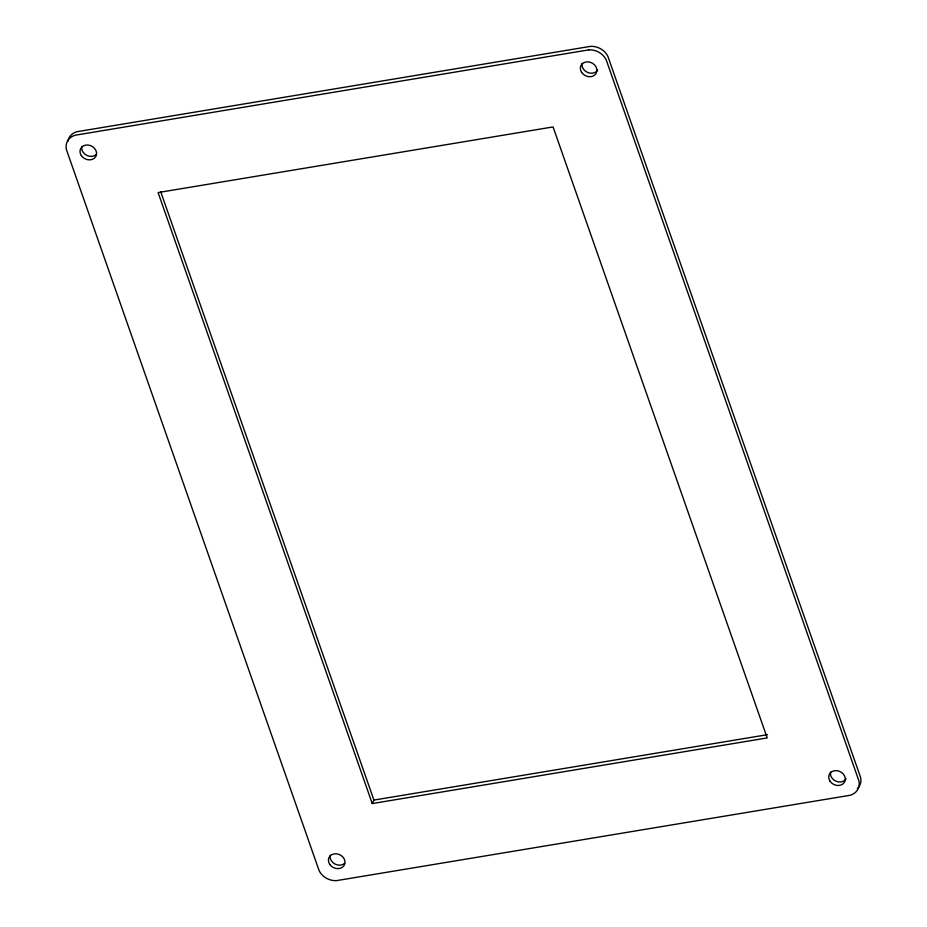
<?xml version="1.0" encoding="UTF-8"?>
<svg xmlns="http://www.w3.org/2000/svg" width="927" height="927" viewBox="0 0 927 927"><rect width="100%" height="100%" fill="white"/><g stroke="black" fill="none" stroke-linecap="round" stroke-linejoin="round"><path stroke-width="1.39" d="M372.237 803.57L158.1 192.561L553.071 126.929L767.22 737.927L372.237 803.57L373.929 800.071L160.73 191.796M373.929 800.071L767.475 734.671M857.29 788.738A16.026 13.441 25.7 0 0 860.592 777.394L607.903 56.408A16.026 13.441 25.7 0 0 590.453 46.373L76.976 131.704A16.026 13.441 25.7 0 0 67.891 141.414M597.695 70.058A8.552 7.173 25.7 0 1 587.521 72.41A8.552 7.173 25.7 0 1 582.168 63.268M96.153 154.635A8.552 7.173 25.7 0 1 86.211 155.052A8.552 7.173 25.7 0 1 81.854 146.408M344.566 863.396A8.552 7.173 25.7 0 1 334.624 863.813A8.552 7.173 25.7 0 1 330.267 855.181M846.108 778.819A8.552 7.173 25.7 0 1 835.934 781.183A8.552 7.173 25.7 0 1 830.58 772.04M588.772 49.873L75.296 135.203A16.026 13.441 25.7 0 0 66.408 149.606L319.097 870.592A16.026 13.441 25.7 0 0 336.547 880.627L850.024 795.296A16.026 13.441 25.7 0 0 858.912 780.893L606.212 59.907A16.026 13.441 25.7 0 0 588.772 49.873M581.646 72.457A8.552 7.173 25.7 0 0 596.015 73.546A8.552 7.173 25.7 0 0 588.17 61.877A8.552 7.173 25.7 0 0 581.646 72.457M81.333 155.597A8.552 7.173 25.7 0 0 95.701 156.686A8.552 7.173 25.7 0 0 87.856 145.018A8.552 7.173 25.7 0 0 81.333 155.597M329.745 864.37A8.552 7.173 25.7 0 0 344.114 865.459A8.552 7.173 25.7 0 0 336.269 853.779A8.552 7.173 25.7 0 0 329.745 864.37M830.059 781.229A8.552 7.173 25.7 0 0 844.427 782.318A8.552 7.173 25.7 0 0 836.583 770.638A8.552 7.173 25.7 0 0 830.059 781.229"/></g></svg>
